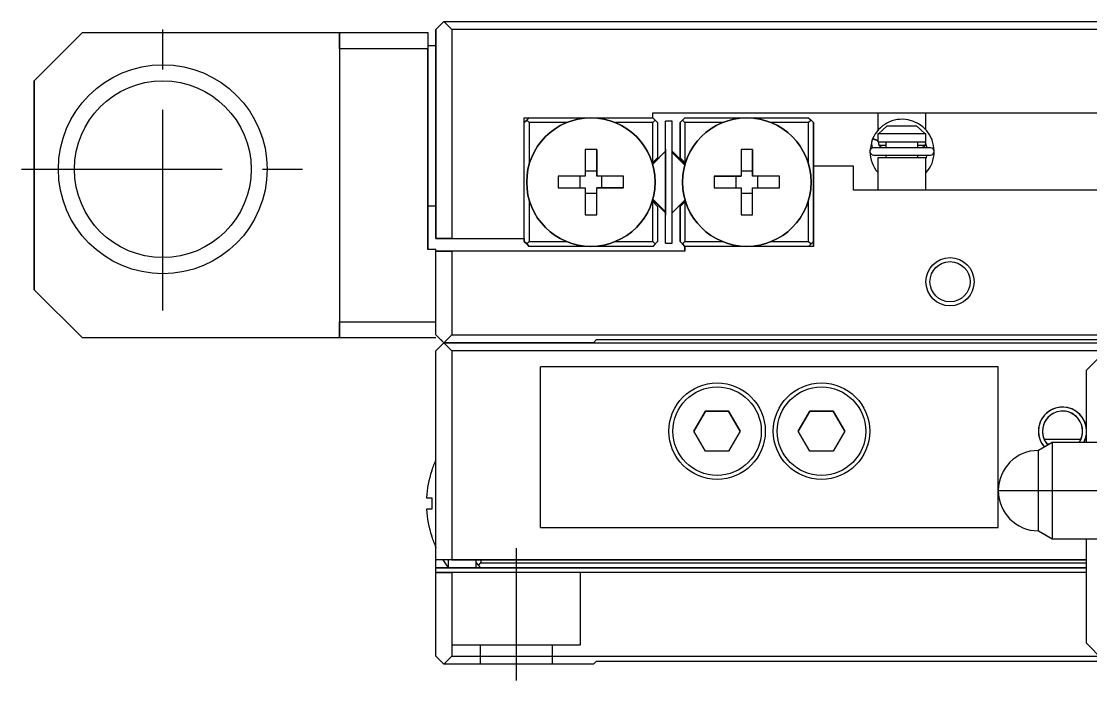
# Model space of a CAD drawing. Extents: x -121 to 391, y -8 to 276.
# Drawn here: x 31.3 to 97.8, y 27.2 to 68.2 of the extents above; entities that cross this region are included whole.
import ezdxf

# ---------------------------------------------------------------- set-up
doc = ezdxf.new("R2010")
doc.units = 0
doc.header["$LTSCALE"] = 10
doc.linetypes.add('CENTER', pattern=[2, 1.25, -0.25, 0.25, -0.25])
doc.linetypes.add('DASHED', pattern=[3.5, 2, -1.5])
doc.layers.get('0').update_dxf_attribs({"linetype": 'CONTINUOUS'})
doc.layers.add('CENTER', color=1, linetype='CENTER')

msp = doc.modelspace()

# ---------------------------------------------------------------- linework, layer by layer
at = {"color": 7, "linetype": 'CONTINUOUS'}
for p, q in [((57.559176, 68.225204), (57.059176, 67.725204)), ((57.059176, 67.725204), (57.559176, 68.225204)), ((57.059176, 67.725204), (57.559176, 68.225204)), ((57.059176, 67.725204), (57.559176, 68.225204)), ((58.059176, 67.725204), (57.559176, 68.225204)), ((57.559176, 68.225204), (136.559176, 68.225204)), ((35.059176, 67.525204), (32.059176, 64.525204)), ((32.059176, 64.525204), (35.059176, 67.525204)), ((32.059176, 64.525204), (35.059176, 67.525204)), ((32.059176, 64.525204), (35.059176, 67.525204)), ((35.059176, 67.525204), (51.059176, 67.525204)), ((35.059176, 67.525204), (56.559176, 67.525204)), ((35.059176, 67.525204), (56.559176, 67.525204)), ((51.059176, 67.525204), (51.059176, 48.525204)), ((51.059176, 66.525204), (51.059176, 67.525204)), ((51.059176, 67.525204), (56.559176, 67.525204)), ((51.059176, 67.525204), (51.059176, 48.525204)), ((51.059176, 67.525204), (51.059176, 48.525204)), ((56.559176, 67.525204), (56.559176, 66.525204)), ((56.559176, 67.525204), (56.559176, 54.025204)), ((56.559176, 67.525204), (56.559176, 54.025204)), ((57.059176, 54.725204), (57.059176, 67.725204)), ((57.059176, 67.725204), (57.059176, 66.725204)), ((57.059176, 67.725204), (57.059176, 54.725204)), ((57.059176, 67.725204), (57.059176, 54.725204)), ((58.059176, 67.725204), (58.059176, 54.725204)), ((136.059176, 67.725204), (58.059176, 67.725204)), ((56.559176, 66.725204), (57.059176, 66.725204)), ((51.059176, 66.525204), (51.059176, 49.525204)), ((56.559176, 66.525204), (51.059176, 66.525204)), ((56.559176, 54.025204), (56.559176, 66.525204)), ((32.059176, 51.525204), (32.059176, 64.525204)), ((32.059176, 64.525204), (32.059176, 51.525204)), ((32.059176, 64.525204), (32.059176, 51.525204)), ((32.059176, 64.525204), (32.059176, 51.525204)), ((62.559176, 62.225204), (70.559176, 62.225204)), ((62.559176, 54.725204), (62.559176, 62.225204)), ((62.559176, 54.525204), (62.559176, 62.225204)), ((62.859176, 62.225204), (62.559176, 61.925204)), ((62.859176, 62.225204), (62.559176, 61.925204)), ((62.559176, 54.525204), (62.559176, 62.225204)), ((62.709176, 62.075204), (62.559176, 61.925204)), ((62.559176, 61.925204), (62.709176, 62.075204)), ((62.709176, 62.075204), (62.859176, 62.225204)), ((62.859176, 62.225204), (62.709176, 62.075204)), ((62.859176, 61.925204), (62.709176, 62.075204)), ((62.859176, 61.925204), (62.859176, 59.310331)), ((65.189308, 61.925204), (62.859176, 61.925204)), ((70.559176, 61.925204), (68.229045, 61.925204)), ((70.559176, 62.525204), (84.984176, 62.525204)), ((70.559176, 62.225204), (70.559176, 62.525204)), ((70.559176, 62.525204), (123.559176, 62.525204)), ((70.559176, 62.525204), (123.559176, 62.525204)), ((70.559176, 62.225204), (70.709176, 62.075204)), ((70.859176, 61.925204), (70.559176, 62.225204)), ((70.859176, 61.925204), (70.559176, 62.225204)), ((70.709176, 62.075204), (70.559176, 61.925204)), ((70.559176, 59.434912), (70.559176, 61.925204)), ((70.859176, 61.925204), (70.709176, 62.075204)), ((70.859176, 61.925204), (70.859176, 59.734912)), ((71.359176, 60.146524), (71.359176, 62.025204)), ((71.359176, 54.425204), (71.359176, 62.025204)), ((71.759176, 62.025204), (71.359176, 62.025204)), ((71.359176, 54.425204), (71.359176, 62.025204)), ((71.359176, 54.425204), (71.359176, 62.025204)), ((71.759176, 54.425204), (71.759176, 62.025204)), ((72.559176, 62.225204), (72.259176, 61.925204)), ((72.559176, 62.225204), (72.259176, 61.925204)), ((72.409176, 62.075204), (72.259176, 61.925204)), ((72.259176, 61.925204), (72.409176, 62.075204)), ((72.259176, 59.734912), (72.259176, 61.925204)), ((72.259176, 61.925204), (72.259176, 59.734912)), ((72.259176, 61.925204), (72.259176, 59.734912)), ((72.259176, 61.925204), (72.259176, 59.734912)), ((72.409176, 62.075204), (72.559176, 62.225204)), ((72.559176, 62.225204), (72.409176, 62.075204)), ((72.559176, 61.925204), (72.409176, 62.075204)), ((72.559176, 62.225204), (76.409176, 62.225204)), ((72.559176, 62.225204), (80.259176, 62.225204)), ((72.559176, 62.225204), (80.259176, 62.225204)), ((72.559176, 61.925204), (72.559176, 59.434912)), ((74.889308, 61.925204), (72.559176, 61.925204)), ((76.409176, 62.225204), (80.259176, 62.225204)), ((80.259176, 61.925204), (77.929045, 61.925204)), ((80.259176, 62.225204), (80.409176, 62.075204)), ((80.559176, 61.925204), (80.259176, 62.225204)), ((80.559176, 61.925204), (80.259176, 62.225204)), ((80.409176, 62.075204), (80.259176, 61.925204)), ((80.259176, 59.310331), (80.259176, 61.925204)), ((80.559176, 61.925204), (80.409176, 62.075204)), ((80.559176, 61.925204), (80.559176, 59.225204)), ((80.559176, 54.225204), (80.559176, 61.925204)), ((80.559176, 54.225204), (80.559176, 61.925204)), ((84.559176, 62.525204), (84.559176, 61.437871)), ((84.984176, 62.525204), (87.134176, 62.525204)), ((87.134176, 62.525204), (106.984176, 62.525204)), ((87.559176, 61.475624), (87.559176, 62.525204)), ((84.613493, 61.225204), (85.142661, 61.725204)), ((85.142661, 61.725204), (86.975691, 61.725204)), ((86.975691, 61.725204), (87.504859, 61.225204)), ((84.215623, 60.868863), (84.076831, 60.161912)), ((84.17726, 60.67091), (84.176279, 60.635053)), ((84.176279, 60.635053), (84.177088, 60.599192)), ((84.177088, 60.599192), (84.179683, 60.563415)), ((84.180026, 60.706676), (84.17726, 60.67091)), ((84.179683, 60.563415), (84.184059, 60.527811)), ((84.184573, 60.742261), (84.180026, 60.706676)), ((84.190889, 60.77758), (84.184573, 60.742261)), ((84.198959, 60.812545), (84.190889, 60.77758)), ((84.208764, 60.84707), (84.198959, 60.812545)), ((84.220279, 60.881068), (84.208764, 60.84707)), ((84.236958, 60.921744), (84.215623, 60.868863)), ((84.236958, 60.921744), (84.215623, 60.868863)), ((84.228866, 60.901687), (84.215623, 60.868863)), ((84.232739, 60.912713), (84.220279, 60.881068)), ((84.234123, 60.914262), (84.228866, 60.901687)), ((84.234372, 60.914225), (84.232739, 60.912713)), ((84.237249, 60.921626), (84.234123, 60.914262)), ((84.237683, 60.915012), (84.234372, 60.914225)), ((84.237218, 60.921714), (84.483095, 60.842479)), ((84.251717, 60.954667), (84.237249, 60.921626)), ((84.242096, 60.915094), (84.237683, 60.915012)), ((84.247827, 60.914578), (84.242096, 60.915094)), ((84.254839, 60.913468), (84.247827, 60.914578)), ((84.263084, 60.911772), (84.254839, 60.913468)), ((84.272509, 60.9095), (84.263084, 60.911772)), ((84.28305, 60.906667), (84.272509, 60.9095)), ((84.294636, 60.903293), (84.28305, 60.906667)), ((84.307192, 60.8994), (84.294636, 60.903293)), ((84.320632, 60.895013), (84.307192, 60.8994)), ((84.334868, 60.890163), (84.320632, 60.895013)), ((84.349805, 60.884881), (84.334868, 60.890163)), ((84.365343, 60.879203), (84.349805, 60.884881)), ((84.38138, 60.873166), (84.365343, 60.879203)), ((84.397807, 60.866811), (84.38138, 60.873166)), ((84.414515, 60.86018), (84.397807, 60.866811)), ((84.431395, 60.853316), (84.414515, 60.86018)), ((84.448332, 60.846267), (84.431395, 60.853316)), ((84.465214, 60.839078), (84.448332, 60.846267)), ((84.481928, 60.831798), (84.465214, 60.839078)), ((84.498365, 60.824475), (84.481928, 60.831798)), ((84.483095, 60.842479), (84.559184, 60.806605)), ((84.514413, 60.817158), (84.498365, 60.824475)), ((84.529966, 60.809896), (84.514413, 60.817158)), ((84.54492, 60.802736), (84.529966, 60.809896)), ((84.559176, 60.795727), (84.54492, 60.802736)), ((84.613493, 61.225204), (84.559176, 61.225204)), ((84.559176, 61.225204), (84.559176, 60.725204)), ((87.559176, 61.225204), (84.559176, 61.225204)), ((87.559176, 61.225204), (84.559176, 61.225204)), ((84.559176, 60.725204), (87.559176, 60.725204)), ((87.504859, 61.225204), (84.613493, 61.225204)), ((84.626314, 60.637802), (84.626887, 60.65144)), ((84.626434, 60.624154), (84.626314, 60.637802)), ((84.627244, 60.610532), (84.626434, 60.624154)), ((84.626887, 60.65144), (84.62815, 60.665034)), ((84.628743, 60.596971), (84.627244, 60.610532)), ((84.62815, 60.665034), (84.6301, 60.678547)), ((84.630926, 60.583508), (84.628743, 60.596971)), ((84.6301, 60.678547), (84.632733, 60.691944)), ((84.633786, 60.570175), (84.630926, 60.583508)), ((84.632733, 60.691944), (84.63604, 60.705191)), ((84.637314, 60.557008), (84.633786, 60.570175)), ((84.63604, 60.705191), (84.640013, 60.718252)), ((84.640013, 60.718252), (84.642437, 60.725232)), ((85.059176, 60.725204), (85.059176, 60.361064)), ((85.059176, 60.725204), (85.059176, 60.361064)), ((85.059176, 60.725204), (85.059176, 60.361064)), ((87.059176, 60.361064), (87.059176, 60.725204)), ((87.059176, 60.361064), (87.059176, 60.725204)), ((87.059176, 60.361064), (87.059176, 60.725204)), ((87.559176, 61.225204), (87.504859, 61.225204)), ((87.509141, 60.725208), (87.509297, 60.724775)), ((87.509297, 60.724775), (87.513597, 60.71184)), ((87.50976, 60.725352), (87.610022, 60.361093)), ((87.516125, 60.563657), (87.512264, 60.550563)), ((87.513597, 60.71184), (87.517239, 60.6987)), ((87.51932, 60.57693), (87.516125, 60.563657)), ((87.517239, 60.6987), (87.520212, 60.68539)), ((87.52184, 60.590349), (87.51932, 60.57693)), ((87.520212, 60.68539), (87.52251, 60.671942)), ((87.523676, 60.603878), (87.52184, 60.590349)), ((87.52251, 60.671942), (87.524123, 60.658392)), ((87.524825, 60.617483), (87.523676, 60.603878)), ((87.524123, 60.658392), (87.525049, 60.644775)), ((87.525283, 60.631127), (87.524825, 60.617483)), ((87.525049, 60.644775), (87.525283, 60.631127)), ((87.559176, 60.725204), (87.559176, 61.225204)), ((87.918235, 60.912413), (87.905266, 60.942488)), ((87.914546, 60.918867), (87.914348, 60.921571)), ((87.938918, 60.859186), (87.91883, 60.912713)), ((67.069176, 60.260634), (66.349176, 60.260634)), ((66.349176, 60.260634), (66.349176, 58.585204)), ((67.069176, 58.585204), (67.069176, 60.260634)), ((67.069176, 60.260634), (67.069176, 58.913233)), ((67.069176, 60.260634), (67.069176, 58.585204)), ((67.069176, 60.260634), (67.069176, 58.585204)), ((71.359176, 60.146524), (70.551131, 59.338479)), ((71.359176, 60.275204), (71.359176, 56.175204)), ((71.359176, 60.146524), (71.359176, 60.275204)), ((71.359176, 60.275204), (71.359176, 60.146524)), ((71.359176, 60.146524), (71.359176, 60.275204)), ((71.359176, 60.275204), (71.359176, 60.146524)), ((71.359176, 60.146524), (71.359176, 60.275204)), ((71.359176, 60.275204), (71.359176, 60.146524)), ((71.359176, 60.146524), (71.359176, 60.275204)), ((71.359176, 60.275204), (71.359176, 60.146524)), ((71.359176, 60.146524), (71.359176, 60.275204)), ((71.359176, 60.275204), (71.359176, 60.146524)), ((71.359176, 60.146524), (71.359176, 60.275204)), ((71.359176, 60.275204), (71.359176, 60.146524)), ((71.359176, 60.146524), (71.359176, 60.275204)), ((71.359176, 60.275204), (71.359176, 60.146524)), ((71.359176, 60.146524), (71.359176, 60.275204)), ((71.359176, 60.275204), (71.359176, 60.146524)), ((71.359176, 60.146524), (71.359176, 60.275204)), ((71.359176, 60.275204), (71.359176, 60.146524)), ((71.359176, 60.146524), (71.359176, 60.275204)), ((71.359176, 60.275204), (71.359176, 60.146524)), ((71.359176, 60.146524), (71.359176, 60.275204)), ((71.359176, 60.275204), (71.359176, 60.146524)), ((71.359176, 60.146524), (71.359176, 60.275204)), ((72.567221, 59.338479), (71.759176, 60.146524)), ((71.759176, 60.075813), (72.551666, 59.283323)), ((76.769176, 60.260634), (76.049176, 60.260634)), ((76.049176, 60.260634), (76.049176, 58.585204)), ((76.769176, 58.585204), (76.769176, 60.260634)), ((76.769176, 60.260634), (76.769176, 58.913233)), ((76.769176, 60.260634), (76.769176, 58.585204)), ((76.769176, 60.260634), (76.769176, 58.585204)), ((84.184059, 60.527811), (84.190205, 60.492466)), ((84.190205, 60.492466), (84.198105, 60.457467)), ((84.198105, 60.457467), (84.207741, 60.422901)), ((84.207741, 60.422901), (84.219089, 60.388852)), ((84.219089, 60.388852), (84.232121, 60.355404)), ((84.232121, 60.355404), (84.23404, 60.350862)), ((87.850785, 60.361064), (84.300785, 60.361064)), ((84.300785, 59.911064), (87.850785, 59.911064)), ((84.641501, 60.54404), (84.637314, 60.557008)), ((84.646335, 60.531304), (84.641501, 60.54404)), ((84.651801, 60.518832), (84.646335, 60.531304)), ((84.648555, 60.525204), (85.059176, 60.525204)), ((84.657885, 60.506654), (84.651801, 60.518832)), ((84.664569, 60.4948), (84.657885, 60.506654)), ((84.671836, 60.4833), (84.664569, 60.4948)), ((84.679665, 60.472182), (84.671836, 60.4833)), ((84.688037, 60.461471), (84.679665, 60.472182)), ((84.696928, 60.451194), (84.688037, 60.461471)), ((84.706317, 60.441375), (84.696928, 60.451194)), ((84.716178, 60.432035), (84.706317, 60.441375)), ((84.726487, 60.423198), (84.716178, 60.432035)), ((84.737217, 60.414883), (84.726487, 60.423198)), ((84.748342, 60.407109), (84.737217, 60.414883)), ((84.759834, 60.399894), (84.748342, 60.407109)), ((84.771666, 60.393254), (84.759834, 60.399894)), ((84.783807, 60.387203), (84.771666, 60.393254)), ((84.79623, 60.381756), (84.783807, 60.387203)), ((84.808904, 60.376925), (84.79623, 60.381756)), ((84.821798, 60.372719), (84.808904, 60.376925)), ((84.834882, 60.36915), (84.821798, 60.372719)), ((84.848125, 60.366223), (84.834882, 60.36915)), ((84.861496, 60.363947), (84.848125, 60.366223)), ((84.874962, 60.362327), (84.861496, 60.363947)), ((84.888492, 60.361365), (84.874962, 60.362327)), ((84.901341, 60.361064), (84.888492, 60.361365)), ((85.059176, 60.525204), (85.059176, 60.361064)), ((85.059176, 59.911064), (85.059176, 59.725204)), ((85.059176, 59.911064), (85.059176, 59.725204)), ((85.059176, 59.911064), (85.059176, 59.725204)), ((85.059176, 59.911064), (85.059176, 59.725204)), ((87.059176, 60.525204), (87.503012, 60.525204)), ((87.059176, 60.361064), (87.059176, 60.525204)), ((87.059176, 59.725204), (87.059176, 59.911064)), ((87.059176, 59.725204), (87.059176, 59.911064)), ((87.059176, 59.725204), (87.059176, 59.911064)), ((87.059176, 59.725204), (87.059176, 59.911064)), ((87.255734, 60.36112), (87.250228, 60.361064)), ((87.269287, 60.361724), (87.255734, 60.36112)), ((87.282797, 60.362989), (87.269287, 60.361724)), ((87.296231, 60.364912), (87.282797, 60.362989)), ((87.309557, 60.36749), (87.296231, 60.364912)), ((87.322744, 60.370717), (87.309557, 60.36749)), ((87.335761, 60.374586), (87.322744, 60.370717)), ((87.348575, 60.379089), (87.335761, 60.374586)), ((87.361156, 60.384216), (87.348575, 60.379089)), ((87.373474, 60.389957), (87.361156, 60.384216)), ((87.385498, 60.396298), (87.373474, 60.389957)), ((87.397198, 60.403225), (87.385498, 60.396298)), ((87.408546, 60.410724), (87.397198, 60.403225)), ((87.419513, 60.418776), (87.408546, 60.410724)), ((87.430072, 60.427364), (87.419513, 60.418776)), ((87.440194, 60.436468), (87.430072, 60.427364)), ((87.449856, 60.446067), (87.440194, 60.436468)), ((87.45903, 60.456138), (87.449856, 60.446067)), ((87.467693, 60.466657), (87.45903, 60.456138)), ((87.475823, 60.477599), (87.467693, 60.466657)), ((87.483396, 60.488938), (87.475823, 60.477599)), ((87.490394, 60.500645), (87.483396, 60.488938)), ((87.496796, 60.512691), (87.490394, 60.500645)), ((87.502586, 60.525047), (87.496796, 60.512691)), ((87.507746, 60.537682), (87.502586, 60.525047)), ((87.512264, 60.550563), (87.507746, 60.537682)), ((87.609701, 59.911014), (87.559542, 59.685991)), ((70.530764, 59.406501), (70.859176, 59.734912)), ((70.530764, 59.406501), (70.859176, 59.734912)), ((70.530764, 59.406501), (70.559176, 59.434912)), ((70.559176, 59.434912), (70.859176, 59.734912)), ((72.559176, 59.434912), (72.259176, 59.734912)), ((72.259176, 59.734912), (72.559176, 59.434912)), ((72.587588, 59.406501), (72.259176, 59.734912)), ((72.587588, 59.406501), (72.259176, 59.734912)), ((72.559176, 59.434912), (72.587588, 59.406501)), ((72.587588, 59.406501), (72.559176, 59.434912)), ((87.559176, 59.725204), (84.559176, 59.725204)), ((84.559176, 59.725204), (84.559176, 57.725204)), ((87.559176, 57.725204), (87.559176, 59.725204)), ((66.349176, 58.585204), (64.673746, 58.585204)), ((64.673746, 58.585204), (64.673746, 57.865204)), ((66.021147, 58.585204), (66.021147, 57.865204)), ((67.069176, 58.913233), (66.349176, 58.913233)), ((67.069176, 58.585204), (67.069176, 58.913233)), ((68.744607, 58.585204), (67.069176, 58.585204)), ((67.397205, 57.865204), (67.397205, 58.585204)), ((68.744607, 57.865204), (68.744607, 58.585204)), ((76.049176, 58.585204), (74.373746, 58.585204)), ((74.373746, 58.585204), (74.373746, 57.865204)), ((74.373746, 58.585204), (75.721147, 58.585204)), ((74.373746, 58.585204), (76.049176, 58.585204)), ((74.373746, 58.585204), (76.049176, 58.585204)), ((76.049176, 58.585204), (75.721147, 58.585204)), ((75.721147, 58.585204), (75.721147, 57.865204)), ((76.769176, 58.913233), (76.049176, 58.913233)), ((76.769176, 58.585204), (76.769176, 58.913233)), ((78.444607, 58.585204), (76.769176, 58.585204)), ((77.097205, 58.585204), (76.769176, 58.585204)), ((78.444607, 58.585204), (76.769176, 58.585204)), ((78.444607, 58.585204), (76.769176, 58.585204)), ((78.444607, 58.585204), (77.097205, 58.585204)), ((77.097205, 57.865204), (77.097205, 58.585204)), ((78.444607, 57.865204), (78.444607, 58.585204)), ((80.559176, 59.225204), (80.559176, 54.225204)), ((83.059176, 59.225204), (80.559176, 59.225204)), ((83.059176, 57.725204), (83.059176, 59.225204)), ((64.673746, 57.865204), (66.349176, 57.865204)), ((64.673746, 57.865204), (66.021147, 57.865204)), ((64.673746, 57.865204), (66.349176, 57.865204)), ((64.673746, 57.865204), (66.349176, 57.865204)), ((66.021147, 57.865204), (66.349176, 57.865204)), ((66.349176, 57.865204), (66.349176, 56.189773)), ((66.349176, 57.537175), (67.069176, 57.537175)), ((67.069176, 56.189773), (67.069176, 57.865204)), ((67.069176, 57.865204), (68.744607, 57.865204)), ((67.069176, 57.537175), (67.069176, 57.865204)), ((67.069176, 57.865204), (67.397205, 57.865204)), ((68.744607, 57.865204), (67.069176, 57.865204)), ((67.069176, 56.189773), (67.069176, 57.865204)), ((67.069176, 56.189773), (67.069176, 57.865204)), ((68.744607, 57.865204), (67.069176, 57.865204)), ((67.069176, 56.189773), (67.069176, 57.537175)), ((68.744607, 57.865204), (67.397205, 57.865204)), ((74.373746, 57.865204), (76.049176, 57.865204)), ((76.049176, 57.865204), (76.049176, 56.189773)), ((76.049176, 57.537175), (76.769176, 57.537175)), ((76.769176, 56.189773), (76.769176, 57.865204)), ((76.769176, 57.865204), (78.444607, 57.865204)), ((76.769176, 57.537175), (76.769176, 57.865204)), ((76.769176, 56.189773), (76.769176, 57.865204)), ((76.769176, 56.189773), (76.769176, 57.865204)), ((76.769176, 56.189773), (76.769176, 57.537175)), ((84.984176, 57.725204), (83.059176, 57.725204)), ((111.059176, 57.725204), (83.059176, 57.725204)), ((111.059176, 57.725204), (83.059176, 57.725204)), ((87.134176, 57.725204), (84.984176, 57.725204)), ((106.984176, 57.725204), (87.134176, 57.725204)), ((57.059176, 56.725204), (56.559176, 56.725204)), ((57.059176, 56.725204), (57.059176, 54.725204)), ((62.859176, 57.140077), (62.859176, 54.525204)), ((70.559176, 57.015495), (70.530764, 57.043907)), ((70.859176, 56.715495), (70.530764, 57.043907)), ((70.859176, 56.715495), (70.530764, 57.043907)), ((70.551131, 57.111928), (71.359176, 56.303883)), ((70.559176, 54.525204), (70.559176, 57.015495)), ((70.859176, 56.715495), (70.559176, 57.015495)), ((71.359176, 56.374594), (70.566686, 57.167084)), ((71.359176, 56.374594), (70.566686, 57.167084)), ((71.359176, 56.374594), (70.566686, 57.167084)), ((71.359176, 56.374594), (70.566686, 57.167084)), ((70.859176, 56.715495), (70.859176, 54.525204)), ((71.759176, 56.303883), (72.567221, 57.111928)), ((72.259176, 56.715495), (72.587588, 57.043907)), ((72.259176, 56.715495), (72.587588, 57.043907)), ((72.559176, 57.015495), (72.259176, 56.715495)), ((72.259176, 56.715495), (72.559176, 57.015495)), ((72.259176, 54.525204), (72.259176, 56.715495)), ((72.259176, 56.715495), (72.259176, 54.525204)), ((72.259176, 56.715495), (72.259176, 54.525204)), ((72.259176, 56.715495), (72.259176, 54.525204)), ((72.587588, 57.043907), (72.559176, 57.015495)), ((72.559176, 57.015495), (72.587588, 57.043907)), ((72.559176, 57.015495), (72.559176, 54.525204)), ((80.259176, 54.525204), (80.259176, 57.140077)), ((66.349176, 56.189773), (67.069176, 56.189773)), ((71.359176, 56.175204), (71.359176, 56.374594)), ((71.359176, 56.374594), (71.359176, 56.175204)), ((71.359176, 56.175204), (71.359176, 56.303883)), ((71.359176, 56.303883), (71.359176, 56.175204)), ((71.359176, 56.175204), (71.359176, 56.303883)), ((71.359176, 56.303883), (71.359176, 56.175204)), ((71.359176, 56.175204), (71.359176, 56.303883)), ((71.359176, 56.303883), (71.359176, 56.175204)), ((71.359176, 56.175204), (71.359176, 56.303883)), ((71.359176, 56.303883), (71.359176, 56.175204)), ((71.359176, 56.175204), (71.359176, 56.303883)), ((71.359176, 56.303883), (71.359176, 56.175204)), ((71.359176, 56.175204), (71.359176, 56.303883)), ((71.359176, 56.303883), (71.359176, 56.175204)), ((71.359176, 56.175204), (71.359176, 56.303883)), ((71.359176, 56.303883), (71.359176, 56.175204)), ((71.359176, 56.175204), (71.359176, 56.303883)), ((71.359176, 56.303883), (71.359176, 56.175204)), ((71.359176, 56.175204), (71.359176, 56.303883)), ((71.359176, 56.303883), (71.359176, 56.175204)), ((71.359176, 56.175204), (71.359176, 56.303883)), ((71.359176, 56.303883), (71.359176, 56.175204)), ((71.359176, 56.175204), (71.359176, 56.303883)), ((71.359176, 54.425204), (71.359176, 56.303883)), ((76.049176, 56.189773), (76.769176, 56.189773)), ((51.059176, 55.025204), (51.059176, 52.025204)), ((51.059176, 55.025204), (51.059176, 49.025204)), ((58.059176, 54.725204), (57.059176, 54.725204)), ((57.059176, 54.725204), (62.559176, 54.725204)), ((57.059176, 54.725204), (62.559176, 54.725204)), ((58.059176, 54.725204), (62.559176, 54.725204)), ((62.559176, 54.525204), (62.559176, 54.725204)), ((62.559176, 54.725204), (62.559176, 54.525204)), ((57.059176, 54.025204), (56.559176, 54.025204)), ((57.059176, 53.925204), (57.059176, 54.025204)), ((57.059176, 48.725204), (57.059176, 54.025204)), ((57.059176, 48.725204), (57.059176, 54.025204)), ((57.059176, 48.725204), (57.059176, 53.925204)), ((57.059176, 53.925204), (58.059176, 53.925204)), ((72.559176, 53.925204), (57.059176, 53.925204)), ((72.559176, 53.925204), (57.059176, 53.925204)), ((58.059176, 53.925204), (58.059176, 48.725204)), ((72.559176, 53.925204), (58.059176, 53.925204)), ((62.559176, 54.525204), (62.709176, 54.375204)), ((62.709176, 54.375204), (62.559176, 54.525204)), ((62.859176, 54.225204), (62.559176, 54.525204)), ((62.859176, 54.225204), (62.559176, 54.525204)), ((62.709176, 54.375204), (62.859176, 54.525204)), ((62.859176, 54.225204), (62.709176, 54.375204)), ((62.709176, 54.375204), (62.859176, 54.225204)), ((62.859176, 54.525204), (65.189308, 54.525204)), ((66.709176, 54.225204), (62.859176, 54.225204)), ((70.559176, 54.225204), (62.859176, 54.225204)), ((70.559176, 54.225204), (62.859176, 54.225204)), ((70.559176, 54.225204), (66.709176, 54.225204)), ((68.229045, 54.525204), (70.559176, 54.525204)), ((70.559176, 54.525204), (70.709176, 54.375204)), ((70.559176, 54.225204), (70.859176, 54.525204)), ((70.559176, 54.225204), (70.859176, 54.525204)), ((70.709176, 54.375204), (70.559176, 54.225204)), ((70.709176, 54.375204), (70.859176, 54.525204)), ((71.359176, 54.425204), (71.759176, 54.425204)), ((72.259176, 54.525204), (72.409176, 54.375204)), ((72.409176, 54.375204), (72.259176, 54.525204)), ((72.559176, 54.225204), (72.259176, 54.525204)), ((72.559176, 54.225204), (72.259176, 54.525204)), ((72.409176, 54.375204), (72.559176, 54.525204)), ((72.559176, 54.225204), (72.409176, 54.375204)), ((72.409176, 54.375204), (72.559176, 54.225204)), ((72.559176, 54.525204), (74.889308, 54.525204)), ((72.559176, 54.225204), (72.559176, 53.925204)), ((80.559176, 54.225204), (72.559176, 54.225204)), ((72.559176, 53.925204), (72.559176, 54.225204)), ((72.559176, 53.925204), (72.559176, 54.225204)), ((72.559176, 53.925204), (72.559176, 54.225204)), ((77.929045, 54.525204), (80.259176, 54.525204)), ((80.259176, 54.525204), (80.409176, 54.375204)), ((80.259176, 54.225204), (80.559176, 54.525204)), ((80.259176, 54.225204), (80.559176, 54.525204)), ((80.409176, 54.375204), (80.259176, 54.225204)), ((80.409176, 54.375204), (80.559176, 54.525204)), ((80.559176, 54.225204), (80.559176, 54.525204)), ((51.059176, 52.025204), (51.059176, 49.025204)), ((32.059176, 51.525204), (35.059176, 48.525204)), ((35.059176, 48.525204), (32.059176, 51.525204)), ((35.059176, 48.525204), (32.059176, 51.525204)), ((35.059176, 48.525204), (32.059176, 51.525204)), ((51.059176, 48.525204), (51.059176, 49.525204)), ((51.059176, 49.525204), (57.059176, 49.525204)), ((57.559176, 48.225204), (57.059176, 48.725204)), ((57.059176, 48.725204), (57.559176, 48.225204)), ((58.059176, 47.725204), (57.059176, 48.725204)), ((58.059176, 48.725204), (57.059176, 47.725204)), ((58.059176, 48.725204), (57.059176, 47.725204)), ((58.059176, 47.725204), (57.059176, 48.725204)), ((58.059176, 48.725204), (57.559176, 48.225204)), ((58.059176, 48.725204), (136.059176, 48.725204)), ((51.059176, 48.525204), (35.059176, 48.525204)), ((57.059176, 48.525204), (35.059176, 48.525204)), ((57.059176, 48.525204), (35.059176, 48.525204)), ((57.059176, 48.525204), (51.059176, 48.525204)), ((57.559176, 48.225204), (57.059176, 47.725204)), ((57.359176, 48.425204), (57.559176, 48.225204)), ((57.559176, 48.225204), (57.359176, 48.425204)), ((66.859176, 48.225204), (57.559176, 48.225204)), ((58.059176, 47.725204), (57.559176, 48.225204)), ((57.559176, 48.225204), (66.859176, 48.225204)), ((57.559176, 48.225204), (136.559176, 48.225204)), ((57.559176, 48.225204), (136.559176, 48.225204)), ((66.859176, 48.225204), (67.059176, 48.425204)), ((66.859176, 48.225204), (127.259176, 48.225204)), ((67.059176, 48.425204), (127.059176, 48.425204)), ((57.059176, 34.725204), (57.059176, 47.725204)), ((57.059176, 28.725204), (57.059176, 47.725204)), ((57.059176, 28.725204), (57.059176, 47.725204)), ((58.059176, 47.725204), (58.059176, 34.725204)), ((136.059176, 47.725204), (58.059176, 47.725204)), ((98.559176, 47.525204), (97.559176, 46.525204)), ((63.559176, 36.725204), (63.559176, 46.725204)), ((92.059176, 46.725204), (63.559176, 46.725204)), ((92.059176, 36.725204), (92.059176, 46.725204)), ((97.559176, 42.025204), (97.559176, 46.525204)), ((73.1158, 42.725204), (73.837488, 43.975204)), ((73.837488, 43.975204), (73.1158, 42.725204)), ((73.837488, 43.975204), (73.1158, 42.725204)), ((73.837488, 43.975204), (73.1158, 42.725204)), ((73.837488, 43.975204), (75.280864, 43.975204)), ((75.280864, 43.975204), (73.837488, 43.975204)), ((75.280864, 43.975204), (73.837488, 43.975204)), ((75.280864, 43.975204), (73.837488, 43.975204)), ((75.280864, 43.975204), (76.002552, 42.725204)), ((76.002552, 42.725204), (75.280864, 43.975204)), ((76.002552, 42.725204), (75.280864, 43.975204)), ((76.002552, 42.725204), (75.280864, 43.975204)), ((79.6158, 42.725204), (80.337488, 43.975204)), ((80.337488, 43.975204), (79.6158, 42.725204)), ((80.337488, 43.975204), (79.6158, 42.725204)), ((80.337488, 43.975204), (79.6158, 42.725204)), ((80.337488, 43.975204), (81.780864, 43.975204)), ((81.780864, 43.975204), (80.337488, 43.975204)), ((81.780864, 43.975204), (80.337488, 43.975204)), ((81.780864, 43.975204), (80.337488, 43.975204)), ((81.780864, 43.975204), (82.502552, 42.725204)), ((82.502552, 42.725204), (81.780864, 43.975204)), ((82.502552, 42.725204), (81.780864, 43.975204)), ((82.502552, 42.725204), (81.780864, 43.975204)), ((73.837488, 41.475204), (73.1158, 42.725204)), ((76.002552, 42.725204), (75.280864, 41.475204)), ((80.337488, 41.475204), (79.6158, 42.725204)), ((82.502552, 42.725204), (81.780864, 41.475204)), ((95.425202, 42.025204), (94.559176, 41.525204)), ((95.425202, 42.025204), (94.559176, 41.525204)), ((94.913532, 42.225204), (97.20482, 42.225204)), ((95.425202, 42.025204), (94.992189, 41.775204)), ((95.425202, 42.025204), (95.425202, 38.998034)), ((102.059176, 42.025204), (95.425202, 42.025204)), ((95.425202, 42.025204), (95.425202, 36.025204)), ((95.425202, 42.025204), (95.425202, 36.025204)), ((75.280864, 41.475204), (73.837488, 41.475204)), ((81.780864, 41.475204), (80.337488, 41.475204)), ((94.992189, 41.775204), (94.559176, 41.525204)), ((94.559176, 39.002562), (94.559176, 41.525204)), ((94.559176, 36.525204), (94.559176, 41.525204)), ((94.559176, 36.525204), (94.559176, 41.525204)), ((95.251996, 41.925204), (95.098708, 41.925204)), ((56.787545, 40.265048), (56.796594, 40.260634)), ((94.559176, 36.525204), (94.559176, 39.002562)), ((95.425202, 38.998034), (95.425202, 36.025204)), ((56.479145, 38.585204), (56.796594, 38.585204)), ((56.796594, 38.585204), (56.796594, 37.865204)), ((56.796594, 37.865204), (56.479145, 37.865204)), ((63.559176, 36.725204), (92.059176, 36.725204)), ((56.796594, 36.189773), (56.787545, 36.18536)), ((94.559176, 36.525204), (94.992189, 36.275204)), ((94.559176, 36.525204), (95.425202, 36.025204)), ((94.559176, 36.525204), (95.425202, 36.025204)), ((94.992189, 36.275204), (95.425202, 36.025204)), ((95.425202, 36.025204), (102.059176, 36.025204)), ((97.559176, 29.525204), (97.559176, 36.025204)), ((57.059176, 34.225204), (57.059176, 34.725204)), ((58.059176, 34.725204), (57.059176, 34.725204)), ((97.559176, 34.725204), (57.059176, 34.725204)), ((97.559176, 34.725204), (57.059176, 34.725204)), ((57.835701, 34.225204), (57.835701, 34.725204)), ((57.835701, 34.225204), (57.835701, 34.725204)), ((57.835701, 34.225204), (57.835701, 34.725204)), ((57.835701, 34.225204), (57.835701, 34.725204)), ((58.059176, 34.725204), (97.559176, 34.725204)), ((59.559176, 34.525204), (59.559176, 34.725204)), ((59.559176, 34.225204), (59.559176, 34.725204)), ((59.559176, 34.225204), (59.559176, 34.725204)), ((59.859176, 34.725204), (59.859176, 34.525204)), ((57.835701, 34.225204), (57.059176, 34.225204)), ((57.059176, 33.925204), (57.059176, 34.225204)), ((57.059176, 34.225204), (97.559176, 34.225204)), ((57.059176, 34.225204), (97.559176, 34.225204)), ((59.559176, 34.225204), (57.835701, 34.225204)), ((57.835701, 34.225204), (59.559176, 34.225204)), ((59.559176, 34.525204), (59.709176, 34.375204)), ((59.559176, 34.225204), (59.559176, 34.525204)), ((59.559176, 34.225204), (59.559176, 34.525204)), ((59.559176, 34.525204), (59.859176, 34.225204)), ((59.559176, 34.525204), (59.859176, 34.225204)), ((59.859176, 34.225204), (59.559176, 34.225204)), ((59.709176, 34.375204), (59.859176, 34.525204)), ((59.709176, 34.375204), (59.859176, 34.225204)), ((59.859176, 34.525204), (97.559176, 34.525204)), ((97.559176, 34.225204), (59.859176, 34.225204)), ((57.059176, 28.725204), (57.059176, 33.925204)), ((57.059176, 33.925204), (58.059176, 33.925204)), ((97.559176, 33.925204), (57.059176, 33.925204)), ((97.559176, 33.925204), (57.059176, 33.925204)), ((58.059176, 33.925204), (58.059176, 28.725204)), ((97.559176, 33.925204), (58.059176, 33.925204)), ((97.559176, 29.525204), (98.559176, 28.525204)), ((57.559176, 28.225204), (57.059176, 28.725204)), ((58.059176, 28.725204), (57.559176, 28.225204)), ((58.059176, 28.725204), (98.359176, 28.725204)), ((66.859176, 28.225204), (57.559176, 28.225204)), ((66.859176, 28.225204), (67.059176, 28.425204)), ((67.059176, 28.425204), (127.059176, 28.425204))]:
    msp.add_line(p, q, dxfattribs=at)
at = {"color": 3, "linetype": 'DASHED'}
for p, q in [((66.059176, 29.425204), (66.059176, 33.925204)), ((58.059176, 29.425204), (62.059176, 29.425204)), ((58.059176, 29.425204), (66.059176, 29.425204)), ((58.059176, 29.425204), (66.059176, 29.425204)), ((59.809176, 29.425204), (59.809176, 28.225204)), ((62.059176, 29.425204), (66.059176, 29.425204)), ((64.309176, 28.225204), (64.309176, 29.425204))]:
    msp.add_line(p, q, dxfattribs=at)
at = {"color": 7, "linetype": 'CONTINUOUS'}
for centre, radius in [((40.059176, 59.025204), 6.5), ((40.059176, 59.025204), 5.5), ((66.709176, 58.225204), 4), ((66.709176, 58.225204), 4), ((76.409176, 58.225204), 4), ((76.409176, 58.225204), 4), ((89.059176, 52.025204), 1.25), ((74.559176, 42.725204), 3), ((74.559176, 42.725204), 2.75), ((81.059176, 42.725204), 3), ((81.059176, 42.725204), 2.75)]:
    msp.add_circle(centre, radius, dxfattribs=at)
at = {"color": 3, "linetype": 'CONTINUOUS'}
msp.add_circle((89.059176, 52.025204), 1.5, dxfattribs=at)
at = {"color": 7, "linetype": 'CONTINUOUS'}
for centre, radius, start, end in [((66.709176, 58.225204), 4, 90, 270), ((66.709176, 58.225204), 4, 270, 90), ((76.409176, 58.225204), 4, 90, 270), ((76.409176, 58.225204), 4, 270, 90), ((86.075624, 60.135703), 1.999327, 0.741806, 157.135723), ((84.300785, 60.136064), 0.225, 90, 270), ((86.080424, 60.137727), 2.003836, 180.662864, 220.593187), ((86.079734, 60.134731), 1.995137, 317.867527, 359.351238), ((87.850785, 60.136064), 0.225, 270, 90), ((96.059176, 42.725204), 1.25, 325.944202, 180), ((96.059176, 42.725204), 1.25, 325.944202, 223.37859), ((96.059176, 42.725204), 1.25, 325.944202, 223.37859), ((96.059176, 42.725204), 1.25, 180, 223.37859), ((94.559176, 39.025204), 2.5, 90, 180), ((94.559176, 39.025204), 2.5, 90, 270), ((94.559176, 39.025204), 2.5, 90, 270), ((62.959176, 38.225204), 6.5, 155.188368, 161.710277), ((62.959176, 38.225204), 6.490023, 161.722202, 176.820185), ((94.559176, 39.025204), 2.5, 180, 270), ((62.959176, 38.225204), 6.490023, 183.179815, 198.277798), ((62.959176, 38.225204), 6.5, 198.289723, 204.811632), ((62.959176, 38.225204), 6.5, 212.57897, 217.979872)]:
    msp.add_arc(centre, radius, start, end, dxfattribs=at)
at = {"color": 3, "linetype": 'CONTINUOUS'}
for start, end in [(90, 221.117421), (332.181861, 221.117421), (332.181861, 221.117421), (0, 90)]:
    msp.add_arc((96.059176, 42.725204), 1.5, start, end, dxfattribs=at)
at = {"color": 4, "linetype": 'CONTINUOUS'}
msp.add_arc((96.059176, 42.725204), 1.5, 332.181861, 0, dxfattribs=at)
at = {"layer": 'CENTER', "color": 1, "linetype": 'CENTER'}
for p, q in [((40.059176, 50.225204), (40.059176, 67.825204)), ((31.259176, 59.025204), (48.859176, 59.025204)), ((92.059176, 39.025204), (148.259176, 39.025204)), ((62.059176, 35.445204), (62.059176, 27.205204))]:
    msp.add_line(p, q, dxfattribs=at)

doc.saveas('drawing.dxf')
